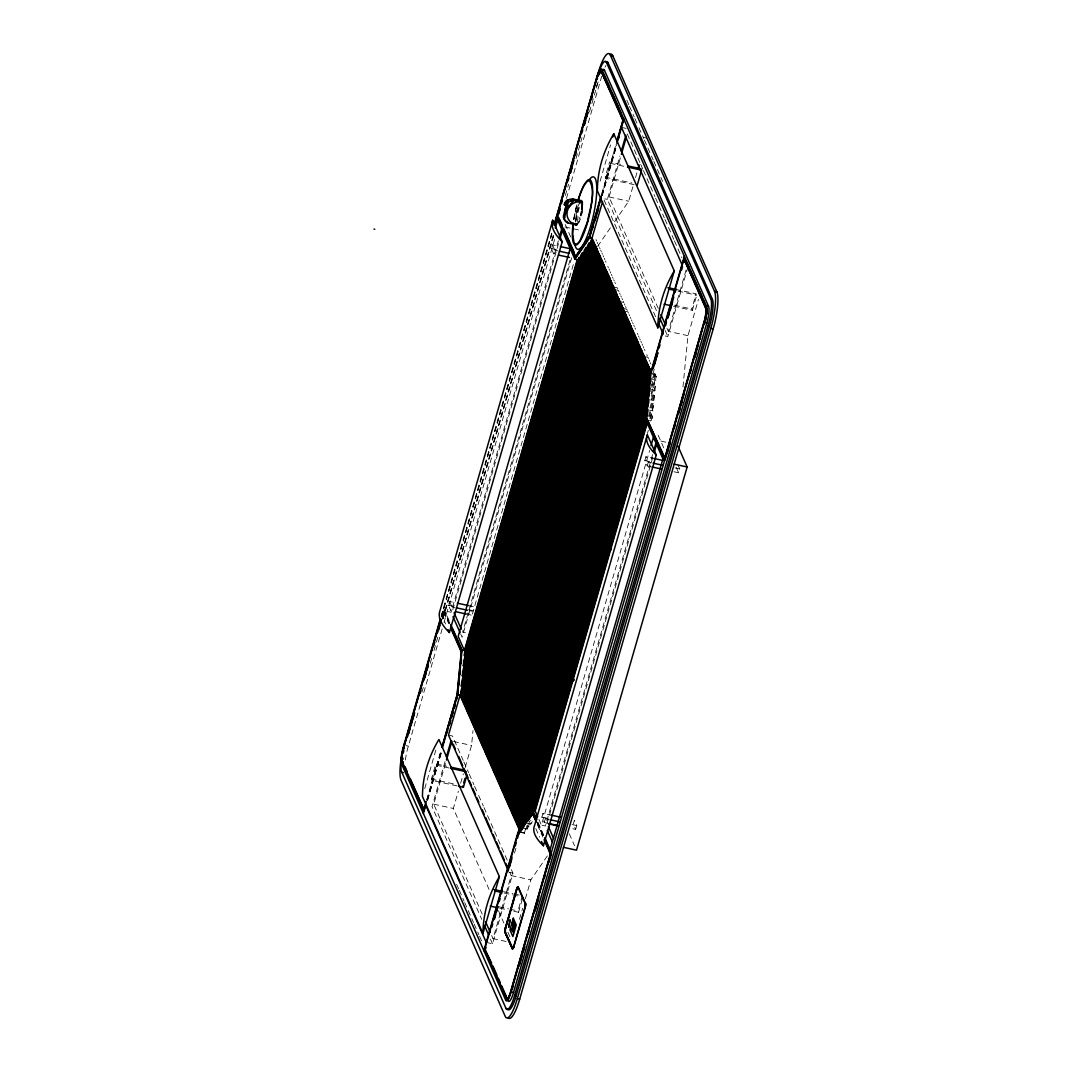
<?xml version="1.0" encoding="UTF-8"?>
<svg xmlns="http://www.w3.org/2000/svg" width="1072" height="1072" viewBox="0 0 1072 1072"><rect width="100%" height="100%" fill="white"/><g stroke="black" fill="none" stroke-linecap="round" stroke-linejoin="round"><path stroke-width="0.75" stroke-dasharray="5 3.75" d="M575.208 220.631L578.103 205.878A10.934 2.399 -77.7 0 1 578.947 203.734M465.181 767.485L471.559 745.429L473.007 730.555M650.101 415.494L652.459 416.016L651.964 421.135L648.037 420.278M650.65 418.911L653.464 405.779L649.927 405.015M649.351 416.646L653.96 400.66L654.469 395.555L650.932 394.777M649.9 407.963L654.965 390.436L655.461 385.317L651.937 384.54M651.334 396.251L656.345 376.393L652.674 375.28M682.971 386.871L687.983 335.67L698.448 299.423M577.192 221.676L578.853 213.127M575.852 220.725L580.367 203.506M442.16 628.862L407.507 749.006A21.4 4.703 -77.7 0 0 405.109 762.366M441.168 615.931L551.678 233.24M441.436 616.387L551.812 233.629M441.476 616.762L551.852 234.487M442.213 616.561L444.063 610.156L443.285 609.995L448.967 622.886M442.133 617.552L443.969 611.187L443.178 611.013L448.739 623.609M442.589 618.718L553.447 234.594M442.736 619.214L553.581 235.344M596.112 88.025L597.962 81.619M421.899 692.244L423.748 685.812M430.247 663.313L432.11 656.881M433.959 650.449L438.595 634.383M443.245 618.303L553.701 235.746M565.306 195.56L568.562 184.304M575.986 158.589L582.016 137.698M589.439 111.984L598.27 81.432M449.516 601.459L451.888 606.832L450.789 610.625L448.418 605.251L449.516 601.459L455.801 602.826M552.482 244.858L554.854 250.232L553.768 254.037L551.397 248.664L552.482 244.858L558.767 246.238M444.009 622.443L554.854 238.56M566.445 198.414L601.7 76.34M558.338 240.785L451.071 612.259L444.786 610.893M452.759 609.807L558.78 242.661M570.009 260.174L462.608 632.132L467.513 633.204M571.684 257.749L462.099 637.264L460.799 634.329M573.306 264.583L472.39 614.095L467.486 613.023M424.74 788.55L436.157 748.993M600.092 181.248L610.598 144.854M457.114 785.883L431.989 780.403L431.4 779.049L435.781 763.867L446.783 766.266M634.061 184.652L605.801 178.475L605.211 177.135L609.593 161.939L623.73 165.034M431.989 780.403L436.384 765.207L435.781 763.867M605.801 178.475L610.182 163.292L609.593 161.939M426.777 799.685L440.981 750.467M601.874 193.268L616.092 144.05M426.897 799.94L440.686 752.169M601.486 195.318L616.199 144.358M427.138 800.449L441.021 752.41M601.606 196.256L616.4 145.001M427.554 799.859L441.316 752.222M602.209 195.024L616.413 145.805M427.674 800.114L441.476 752.343M602.263 195.493L616.521 146.127M445.014 761.683L432.029 806.626L481.757 919.374M656.426 310.612L607.368 199.392L619.884 156.043M482.239 914.175L433.718 804.174L446.006 761.629M658.248 308.468L609.07 196.94L620.447 157.544M489.06 889.438L453.349 808.462L458.36 791.123M460.638 783.243L463.359 773.796M614.551 221.757L628.688 201.228L633.699 183.888M635.522 177.59L637.344 171.279M514.506 853.124L516.356 846.746M654.255 369.157L652.419 375.535L656.345 376.393M652.567 378.443L654.416 372.038L653.826 370.698M651.307 386.188L655.005 373.378L651.481 372.614M651.897 387.528L655.595 374.718L655.005 373.378M506.105 941.471L493.013 938.616L511.223 875.569L509.87 872.514M687.983 335.67L668.365 331.382L686.107 269.916M527.531 825.011L524.422 833.252L526.124 826.499M651.106 393.679L656.185 376.058M486.232 942.382L492.517 943.762L512.912 873.117L510.888 868.548M665.243 335.951L667.856 336.514L687.782 267.491M523.819 828.214L527.357 828.991L529.662 820.991M651.307 399.722L655.461 385.317M527.357 828.991L530.881 820.174M527.183 823.336L530.72 824.113L532.114 819.289M648.439 416.405L654.469 395.555M649.793 418.522L653.464 405.779M647.394 433.57L648.305 430.381M651.079 420.8L652.459 416.016M547.39 823.189L544.241 822.505L541.869 817.132L542.968 813.326L549.253 814.707M650.356 466.601L647.207 465.918L644.835 460.531L645.934 456.739L652.218 458.106M652.62 454.541L545.353 826.016L541.427 825.159L649.619 450.468M513.836 911.254L518.54 912.285L517.95 910.945L522.332 895.75M673.511 306.244L692.351 310.371L691.762 309.017L696.143 293.835L677.303 289.721M544.241 822.505L545.34 818.713L542.968 813.326M647.207 465.918L648.305 462.112L645.934 456.739M518.54 912.285L522.493 898.617M692.351 310.371L696.733 295.175L696.143 293.835M519.478 919.267L522.654 908.239M525.387 898.778L530.854 879.871L547.819 855.228M547.042 823.564L653.518 454.823M575.651 829.366L576.749 825.574L574.378 820.201L573.279 823.993L575.651 829.366L570.934 828.334M673.899 471.747L678.616 472.779L679.715 468.973L677.933 464.94M579.336 221.221L580.582 218.782M579.617 202.353L576.977 208.638L575.436 221.663M597.586 246.386L610.785 227.237M530.72 824.113L532.395 821.675M621.492 127.38L626.195 128.412M643.629 137.471L646.898 138.181M610.182 163.292L625.887 166.723M605.211 177.135L631.904 182.964M609.07 196.94L628.688 201.228M604.755 198.816L607.368 199.392M565.038 226.983L581.399 230.56M551.397 248.664L557.668 250.031M554.854 250.232L558.003 250.928M677.893 291.061L696.733 295.175M613.733 287.001L617.258 287.765L617.847 289.105M614.913 289.668L618.437 290.445L619.026 291.785M674.489 305.252L691.762 309.017M620.219 301.714L623.743 302.478L623.154 301.138M623.167 308.401L626.691 309.165L627.281 310.505M624.346 311.081L627.87 311.845L628.46 313.185M644.406 356.561L647.93 357.324L648.52 358.664M652.071 373.94L655.595 374.718M652.433 379.434L655.97 380.198M651.428 389.659L654.965 390.436M650.436 399.896L653.96 400.66M649.431 410.12L652.969 410.898M660.955 441.101L667.494 442.535M644.835 460.531L651.119 461.911M648.305 462.112L651.454 462.796M674.998 467.941L679.715 468.973M468.357 605.573L474.641 606.94M448.418 605.251L454.702 606.631M468.839 609.713L478.259 611.777M451.888 606.832L455.037 607.516M469.161 610.611L472.31 611.295M468.062 614.403L471.211 615.087M444.357 612.407L445.135 612.581M444.13 613.171L444.92 613.345M448.498 735.137L452.424 735.995L463.184 760.37M453.563 741.489L471.559 745.429M405.94 745.603L408.298 746.125M436.384 765.207L448.94 767.954M431.4 779.049L454.957 784.195M541.869 817.132L549.722 818.847M545.34 818.713L548.475 819.397M572.033 824.542L576.749 825.574M433.718 804.174L453.349 808.462M526.687 826.03L529.032 826.552M520.751 832.14L524.275 832.904M520.898 832.475L524.422 833.252M508.986 872.26L512.912 873.117M511.223 875.569L530.854 879.871M503.492 891.636L512.912 893.7M514.48 894.035L519.196 895.066M504.081 892.976L518.218 896.071M499.11 906.832L508.53 908.882M510.098 909.23L517.95 910.945M499.699 908.172L507.552 909.887M626.812 100.178L628.835 104.775M629.505 106.316L634.235 117.036M634.919 118.563L638.296 126.228M638.966 127.756L643.696 138.476M644.379 140.017L653.156 159.929M653.84 161.457L662.617 181.369M627.267 133.893L640.064 162.931M640.748 164.458L642.758 169.041M643.441 170.569L654.898 196.538M655.568 198.065L664.332 217.924M665.002 219.452L673.765 239.311M674.435 240.838L681.846 257.642M667.012 328.327L668.365 331.382M665.163 330.431L667.856 336.514M604.126 200.062L655.863 317.379M596.005 239.605L596.595 240.945M597.184 242.272L597.774 243.612M598.364 244.952L598.953 246.292M599.543 247.632L600.132 248.972M600.709 250.258L601.298 251.598M601.888 252.925L602.477 254.265M603.067 255.605L603.657 256.945M604.246 258.285L604.836 259.625M605.425 260.952L606.015 262.292M607.784 266.312L608.373 267.652M608.963 268.978L609.553 270.318M610.142 271.658L610.732 272.998M611.321 274.338L611.911 275.665M612.501 277.005L613.09 278.345M613.693 279.685L614.283 281.025M614.872 282.365L615.462 283.691M619.616 293.112L620.206 294.452M620.795 295.792L621.385 297.132M621.974 298.472L622.564 299.812M624.333 303.818L624.922 305.158M625.512 306.498L626.102 307.825M629.05 314.525L629.639 315.851M630.229 317.191L630.818 318.531M631.408 319.871L631.998 321.211M632.587 322.551L633.177 323.878M633.766 325.218L634.356 326.558M634.946 327.898L635.535 329.238M637.304 333.245L637.907 334.585M638.497 335.925L639.086 337.265M639.676 338.591L640.265 339.931M640.855 341.271L641.445 342.611M642.034 343.951L642.624 345.291M643.213 346.618L643.803 347.958M644.393 349.298L644.982 350.638M646.751 354.644L647.341 355.984M649.109 360.004L649.699 361.344M650.289 362.671L650.878 364.011M676.244 467.392L678.616 472.779M565.199 224.423L571.041 237.662M658.181 435.245L664.024 448.485M569.286 833.802L574.538 845.714M538.935 819.517L541.427 825.159M443.486 607.931L450.093 622.926M538.157 822.572L544.12 836.106M444.063 610.156L449.758 623.046M537.903 822.921L543.839 836.388M443.969 611.187L449.516 623.783M537.059 822.264L542.981 835.691M537.126 822.747L543.062 836.214M537.595 825.078L542.861 837.018M441.155 613.908L445.577 623.944M535.786 828.482L539.605 837.125M463.854 761.897L468.558 772.564M469.228 774.091L473.931 784.758M474.601 786.272L477.965 793.896M478.635 795.411L483.338 806.077M484.008 807.605L507.538 860.937M498.493 910.825L503.894 923.046M507.927 932.211L511.304 939.849M491.673 935.561L493.013 938.616M490.494 939.193L492.517 943.762M456.605 884.226L458.642 888.809M459.312 890.35L464.042 901.056M464.712 902.584L473.489 922.483M474.159 924.024L478.889 934.73M479.559 936.258L482.936 943.923M605.037 67.161A21.4 4.703 -77.7 0 1 605.881 65.526M403.461 759.499A13.145 2.881 -77.7 0 1 403.568 758.038M575.798 221.087A37.064 8.147 -77.7 0 1 579.443 203.841M573.654 219.559A33.46 7.343 -77.7 0 1 576.95 204.002M579.885 217.294A10.934 2.399 -77.7 0 1 579.027 219.452M574.11 217.951L573.909 219.358L577.084 204.203A32.495 7.142 -77.7 0 0 575.45 211.09L574.11 217.951"/><path stroke-width="1.5" d="M582.123 212.377L582.377 202.032L581.292 200.571L577.339 200.317M512.362 922.912L511.893 924.479L512.47 923.046M513.247 927.508L513.743 928.901L513.408 927.28L512.269 930.55L513.461 922.389L512.657 925.176M441.905 747.291L457.034 694.884L461.241 651.95L450.709 628.085M442.066 747.385L457.248 694.844L461.509 651.307L450.95 627.375M442.401 747.599L457.664 694.75L462.045 650.007L450.763 624.427M458.789 685.155L459.111 681.846M459.928 673.591L460.25 670.295M460.893 663.689L461.215 660.379M458.347 691.788L458.025 695.004L457.248 694.844M460.076 674.047L460.397 670.831M461.188 662.764L461.509 659.535M462.916 696.197L460.571 695.688L460.799 691.52L591.074 240.329L592.334 238.493L589.573 237.89L574.887 259.236L577.634 259.839L579.309 257.414L464.31 655.702L464.806 650.61L577.634 259.839M512.027 930.228L511.451 928.915L512.188 930.268L513.086 927.039M512.925 926.999L512.081 930.148M512.791 927.052L514.091 923.796L513.367 922.268L513.783 924.091M512.416 930.59L513.287 928.231M514.721 925.578L513.957 928.58L513.408 927.28M513.582 928.861L513.863 927.937M684.177 258.218L705.939 307.771A11.497 2.519 -77.7 0 1 704.733 320.126L664.439 459.781L646.215 418.469L650.476 374.932L684.177 258.218L684.968 258.392L683.789 262.493M668.084 449.369L665.323 458.923L664.546 458.749L646.483 417.812L650.691 374.892M647.475 413.792L648.078 409.732M648.721 403.126L648.895 399.293M649.86 391.575L650.007 387.997M650.825 381.659L650.945 378.322M512.939 926.824L512.764 925.498M513.903 928.66L513.555 927.32M513.421 923.273L513.367 922.268M512.979 932.077L512.242 930.737M514.064 925.056L514.171 924.091L514.426 925.86M514.225 925.082L514.319 924.118M573.332 224.035L572.636 233.924L574.016 242.701A32.495 7.142 -77.7 0 0 580.032 240.49L587.523 221.676M512.014 923.863L512.242 923.099M579.336 221.221L576.575 224.865L568.214 223.043L567.128 221.569A5.052 4.837 -36.6 0 1 563.55 215.82L566.083 205.248M568.214 223.043A5.052 4.837 -36.6 0 1 564.636 217.281L567.771 204.015A4.837 4.636 -36.6 0 1 573.654 200.384L580.729 201.925L579.63 200.464L572.569 198.91L573.654 200.384L566.177 210.621M575.275 224.584L573.131 223.767A11.913 11.417 -36.6 0 1 578.438 201.777L582.377 202.032M587.483 221.783C589.6 208.852 596.555 192.518 589.359 180.592L587.295 181.342L584.923 184.21A32.495 7.142 -77.7 0 0 577.915 201.348M440.512 619.589L402.992 749.65A11.497 2.519 -77.7 0 0 401.786 762.004L423.547 811.558L425.517 804.724L426.308 804.898M440.887 618.973L403.139 749.824A10.666 2.345 -77.7 0 0 402.013 761.281L424.432 810.7M664.546 458.749L704.585 319.952A10.666 2.345 -77.7 0 0 705.711 308.481L684.083 259.236L706.502 308.656A10.666 2.345 -77.7 0 1 706.421 314.726M440.244 619.134L402.697 749.315A13.145 2.881 -77.7 0 0 401.317 763.438L505.93 1000.632A13.145 2.881 -77.7 0 0 510.567 993.891L705.028 320.461A13.145 2.881 -77.7 0 0 706.408 306.324L601.794 69.131A13.145 2.881 -77.7 0 0 597.158 75.871L553.996 225.2M507.914 1000.551L508.289 1001.154A13.145 2.881 -77.7 0 0 512.925 994.414L707.386 320.97A13.145 2.881 -77.7 0 0 708.766 306.847L604.152 69.64A13.145 2.881 -77.7 0 0 602.558 70.002M401.477 758.976A21.4 4.703 -77.7 0 0 401.33 771.157L506.265 1009.047A21.4 4.703 -77.7 0 0 513.823 998.072L708.847 322.645A21.4 4.703 -77.7 0 0 711.098 299.651L606.176 61.747A21.4 4.703 -77.7 0 0 598.618 72.722M505.77 1008.243L507.833 1009.395A21.4 4.703 -77.7 0 0 515.391 998.421L710.414 322.994A21.4 4.703 -77.7 0 0 712.666 299.986L607.744 62.096A21.4 4.703 -77.7 0 0 605.894 61.988M552.723 220.256L439.882 611.027A133.866 37.627 16.1 0 0 449.369 632.547L562.21 241.763A133.866 37.627 16.1 0 1 552.723 220.256L562.21 241.763M554.599 223.981L598.23 72.883A29.654 6.512 -77.7 0 1 610.397 55.221L612.755 55.744L716.873 291.812A29.654 6.512 -77.7 0 1 713.242 328.836L519.706 999.117A29.654 6.512 -77.7 0 1 508.168 1017.81M555.108 223.244L597.774 75.482M407.548 736.638L414.489 712.625M420.036 693.41L420.948 690.207M423.721 680.599L428.344 664.6M433.892 645.384L434.817 642.182M437.59 632.574L441.289 619.763M558.713 213.14L560.093 208.343M561.487 203.546L562.411 200.343M567.959 181.128L568.884 177.925M570.264 173.115L573.962 160.318M575.356 155.507L576.28 152.304M581.828 133.102L582.753 129.9M584.133 125.089L587.831 112.279M591.53 99.482L592.454 96.279M408.579 733.757L409.96 728.987M410.871 725.798L414.556 713.068M424.659 678.053L426.04 673.27M426.964 670.094L428.344 665.31M438.448 630.296L439.828 625.512M558.579 214.266L559.959 209.496M570.532 172.873L571.912 168.103M584.32 125.116L585.701 120.345M586.625 117.156L587.992 112.386M555.309 228.162L557.628 220.122M559.262 237.569L562.05 227.921M560.16 237.85L562.478 229.837M570.545 247.243L458.173 636.406L464.404 650.53L577.232 259.746M612.889 136.948L613.8 133.772L674.275 270.908A117.907 110.148 -23.8 0 0 657.833 327.871L597.359 190.749A117.907 110.148 -23.8 0 1 613.8 133.772M541.829 390.074L541.762 393.692M505.18 523.766L505.113 527.384M586.036 247.645L462.3 676.164L462.796 671.059L584.361 250.084L586.036 247.645L588.381 248.168M423.641 810.526L426.308 801.28M600.963 196.444L589.493 236.148L575.396 256.623L576.173 256.798L586.518 241.776M617.003 140.874L622.886 120.506L601.191 71.502A10.666 2.345 -77.7 0 0 597.426 76.97L596.863 78.779M601.017 196.913L589.52 236.724L575.222 257.494L576.012 257.669L558.07 218.594M617.11 141.182L623.221 120.01L601.392 70.712A11.497 2.519 -77.7 0 0 597.332 76.608L596.756 78.497L597.533 78.658M423.346 813.608L425.758 805.26L486.232 942.382M589.573 237.89L601.137 197.851M616.869 143.407L623.904 119.032M446.81 733.168L447.734 729.992M449.114 725.221L450.481 720.464M451.406 717.289L452.773 712.518M454.153 707.761L455.064 704.585M456.444 699.815L457.355 696.639M592.575 228.376L593.486 225.2M594.866 220.43L596.246 215.673M597.158 212.497L598.538 207.727M618.249 139.454L619.174 136.278M449.289 725.262L450.669 720.491M451.593 717.302L452.974 712.532M454.354 707.748L455.265 704.559M594.906 220.979L598.591 208.236M589.399 242.768L461.295 686.402L461.804 681.283L587.711 245.207L589.399 242.768L591.744 243.277M602.531 201.724L591.932 238.413L651.066 372.493M460.571 695.688L592.334 238.493M461.751 698.354L593.66 241.508L593.071 240.168L461.161 697.028L461.751 698.354L464.096 698.877M547.068 405.739L547.725 403.461L548.315 404.787M594.25 242.848L462.34 699.694L462.93 701.034L465.275 701.544M446.408 756.859L451.044 740.806M621.278 151.232L625.914 135.179M462.93 701.034L594.839 244.188M446.461 760.048L451.928 741.141M621.345 154.381L626.356 137.055M548.248 408.405L548.904 406.127L549.494 407.467M512.751 544.723L513.408 542.445L514.011 543.785M465.864 707.681L597.774 250.821L598.364 252.161L466.454 709.007L465.864 707.681L468.209 708.19M552.428 414.114L552.361 417.732M516.959 550.472L516.892 554.09M472.35 722.394L604.26 265.534L603.67 264.194L471.76 721.054L472.35 722.394L474.695 722.903M473.529 725.061L605.439 268.214L604.849 266.874L472.94 723.734L473.529 725.061L475.874 725.583M606.028 269.554L474.119 726.401L474.708 727.741L477.053 728.25M474.708 727.741L606.618 270.894M560.026 435.111L560.683 432.833L561.272 434.173M638.255 168.13L639.153 164.981M524.556 571.483L525.213 569.205L525.803 570.545M563.041 438.193L562.974 441.798M463.68 782.882L464.993 778.326M458.695 786.232L463.399 787.263L466.91 775.11M637.21 185.335L641.592 170.153L627.455 167.058M564.22 440.86L564.153 444.478M479.425 738.447L611.348 281.588L610.759 280.248L478.836 737.107L480.631 741.167L612.541 284.308L611.938 282.928L480.015 739.774L518.098 610.169M528.777 577.285L528.71 580.903M484.169 749.194L616.092 292.348L615.502 291.008L483.579 747.867L484.169 749.194L486.514 749.717M485.348 751.874L617.271 295.028L616.681 293.688L484.758 750.534L485.348 751.874L487.706 752.383M570.666 459.245L571.336 456.967L571.925 458.307M617.861 296.354L485.938 753.214L486.527 754.554L488.886 755.063M486.527 754.554L618.45 297.694M571.845 461.925L572.515 459.647L573.105 460.987M536.375 598.297L537.032 596.019L537.621 597.345M574.873 464.993L574.806 468.611M491.257 765.247L623.167 308.401L622.577 307.061L490.668 763.907L492.437 767.927L624.346 311.081L623.757 309.741L491.847 766.587M540.583 604.045L540.516 607.65M495.974 775.954L627.884 319.094L627.294 317.768L495.385 774.614L495.974 775.954L498.319 776.463M497.153 778.634L629.063 321.774L628.473 320.434L496.564 777.294L497.153 778.634L499.498 779.143M582.471 486.005L583.128 483.727L583.717 485.067M548.181 625.043L548.837 622.765L549.427 624.105M586.665 491.753L586.598 495.371M636.152 337.827L504.229 794.687L503.639 793.347L635.562 336.487L637.331 340.507L505.408 797.354L504.818 796.014L636.741 339.167M552.375 630.792L552.308 634.41M507.766 802.7L639.689 345.854L639.1 344.514L507.177 801.374L507.766 802.7L510.125 803.223M640.279 347.194L508.356 804.04L508.945 805.38L511.304 805.889M508.945 805.38L640.868 348.534M594.277 512.751L594.933 510.473L595.523 511.813M642.637 352.541L510.728 809.4L511.317 810.727L643.227 353.881M559.986 651.803L560.643 649.525L561.232 650.851M598.471 518.5L598.404 522.118M482.936 933.591L499.378 876.628L438.904 739.492A117.907 110.148 -23.8 0 0 422.448 796.456L482.936 933.591A117.907 110.148 -23.8 0 1 499.378 876.628M657.833 327.871L674.275 270.908M564.18 657.551L564.113 661.156M483.82 950.743L518.138 831.872L532.838 810.526L535.196 811.048L537.688 816.69M684.378 256.154L650.061 375.026L645.679 419.755L662.938 458.883L550.097 849.654L544.79 837.621M544.375 839.202L550.727 853.593L510.393 993.168A11.497 2.519 -77.7 0 1 506.332 999.064L484.504 949.765L518.205 833.038L532.503 812.268L534.606 815.444M650.088 377.438L519.572 829.46L518.982 828.12L650.892 371.274L651.481 372.614M486.072 947.192L485.281 949.926L484.504 949.765M491.86 927.173L492.772 923.984M494.152 919.213L497.837 906.47M499.217 901.686L500.128 898.51M501.508 893.726L502.433 890.537M507.954 871.429L512.081 857.104M515.31 845.955L516.222 842.766M517.602 837.996L518.982 833.212L518.205 833.038M653.103 368.728L657.699 352.809M659.079 348.025L660.004 344.849M665.524 325.741L666.436 322.551M667.816 317.768L673.792 297.078M675.172 292.294L676.097 289.105M681.618 269.997L682.529 266.821M494.259 919.548L495.626 914.778M496.55 911.602L497.917 906.845M509.388 867.141L511.679 859.208M654.228 365.525L657.886 352.822M667.977 317.888L669.357 313.131M670.268 309.955L672.559 302.009M520.161 830.8L650.222 380.386M522.144 827.303L648.949 388.158M606.069 539.511L606.725 537.233L607.315 538.573M523.994 824.234L649.19 390.664M525.213 823.403L649.15 394.188M527.357 819.37L648.198 400.888M528.576 818.526L648.158 404.412M530.72 814.465L647.18 411.139M531.94 813.635L647.14 414.663M571.778 678.549L572.435 676.271L573.024 677.611M610.263 545.259L610.196 548.877M533.615 811.196L646.644 419.755M534.834 810.365L647.073 421.671M535.196 811.048L647.568 421.886M572.957 681.229L573.614 678.951L574.203 680.291M610.785 550.204L611.442 547.926M647.354 434.83L534.526 825.601A117.907 33.138 16.1 0 0 543.41 845.768L656.252 454.997A117.907 33.138 16.1 0 1 647.354 434.83L656.252 454.997M505.515 927.36L516.476 889.385A4.114 0.911 -77.7 0 1 518.165 886.933L525.494 903.508A3.712 0.817 -77.7 0 1 525.039 908.145L513.97 946.214A4.114 0.911 -77.7 0 1 512.282 948.666L505.006 932.506A4.114 0.911 -77.7 0 1 505.515 927.36L505.676 927.387A4.114 0.911 -77.7 0 0 505.167 932.533L512.282 948.666M512.228 948.251A3.712 0.817 -77.7 0 0 513.756 946.027L514.078 946.107A3.712 0.817 -77.7 0 1 512.55 948.318L505.126 932.131A3.712 0.817 -77.7 0 1 505.582 927.481L516.637 889.412A4.114 0.911 -77.7 0 1 518.325 886.959M512.55 948.318L505.435 932.198A3.712 0.817 -77.7 0 1 505.89 927.548L516.851 889.599A3.712 0.817 -77.7 0 1 518.379 887.375L518.057 887.308A3.712 0.817 -77.7 0 0 516.543 889.532M513.461 922.389L512.456 925.511M651.012 445.644L653.33 437.604M513.93 923.769L513.006 926.731M513.153 926.771L514.091 923.796M513.93 928.365L514.882 925.618M653.545 451.325L656.332 441.677M654.443 451.607L656.761 443.594M512.121 948.626A4.114 0.911 -77.7 0 0 513.823 946.174L524.717 908.078A3.712 0.817 -77.7 0 0 525.173 903.428L518.057 887.308M544.174 839.992L550.392 854.089L510.299 992.793A10.666 2.345 -77.7 0 1 506.533 998.273L507.324 998.434A10.666 2.345 -77.7 0 0 508.624 998.153M512.108 989.563L513.019 986.387M518.995 965.684L524.516 946.589M528.188 933.846L529.112 930.67M535.089 909.967L538.76 897.237M544.281 878.129L545.192 874.953M548.877 862.21L550.258 857.439M669.008 446.193L670.375 441.409M674.06 428.679L674.985 425.49M678.656 412.76L684.177 393.652M690.154 372.962L691.065 369.773M694.75 357.043L698.421 344.313M699.802 339.529L700.713 336.353M519.156 965.832L522.386 954.629M523.31 951.427L524.704 946.616M534.874 911.401L538.573 898.591M550.124 858.565L551.517 853.768L550.727 853.593M667.079 453.55L670.308 442.347M678.63 413.524L680.023 408.727M680.948 405.524L682.328 400.714M694.817 357.485L696.197 352.688M402.509 751.834A29.654 6.512 -77.7 0 0 401.062 780.188L505.18 1016.256A29.654 6.512 -77.7 0 0 517.347 998.595L710.883 328.327A29.654 6.512 -77.7 0 0 714.515 291.303L610.397 55.221M677.973 446.166L687.152 466.99L576.508 850.176L563.43 847.309M519.049 606.966L521.394 598.967M522.332 595.777L525.628 584.575M513.193 919.816L513.126 921.223M513.032 921.036L513.207 919.91M580.85 215.579L581.694 213.449M571.698 201.013L572.207 201.027M512.188 930.268L511.92 928.486M536.402 820.777L532.328 813.139L518.232 833.627L519.009 833.802M519.88 831.912L533.293 812.442M519.947 832.435L523.712 826.968M527.478 821.514L533.119 813.313M567.959 205.409L565.172 209.268L566.23 210.675M570.746 201.549L572.609 198.977L569.513 199.325M589.546 179.587L591.074 177.724A37.064 8.147 -77.7 0 1 592.508 219.237A37.064 8.147 -77.7 0 1 574.78 243.746M568.951 199.633L567.517 200.879M580.582 201.067L581.292 200.571M567.57 200.142L567.222 200.317A2.801 0.764 -55.6 0 0 564.984 202.97A2.881 0.777 -55.6 0 0 564.689 204.98L565.024 204.806A2.881 0.777 -55.6 0 0 567.302 202.139A2.881 0.777 -55.6 0 0 567.57 200.142A2.801 0.764 -55.6 0 1 567.262 202.152A2.801 0.764 -55.6 0 1 565.024 204.806M606.672 62.565L608.239 62.9M602.156 69.734L604.514 70.243M601.727 71.275L608.561 85.144M601.513 72.038L623.006 119.153M622.886 120.506L623.676 120.667M628.433 166.053L641.002 168.8M558.123 215.861L557.333 215.686L575.396 256.623M558.284 217.83L559.075 218.005M560.334 246.573L571.336 248.972M559.571 251.263L568.991 253.327M558.472 255.069L569.46 257.468M714.515 291.303L716.873 291.812M667.883 287.658L675.735 289.373M668.472 288.998L674.757 290.378M710.709 298.458L712.277 298.807M706.126 305.453L708.485 305.976M705.456 307.704L706.247 307.878M664.091 304.193L670.362 305.56M704.076 321.855L704.853 322.029M704.197 322.096L704.987 322.27M704.451 322.578L706.81 323.101M708.056 325.54L709.637 325.875M710.883 328.327L713.242 328.836M646.483 417.812L665.323 458.923M646.215 418.469L665.23 459.955M663.595 456.605L664.372 456.779M663.367 457.355L664.158 457.53M653.786 458.454L663.206 460.518M674.074 464.136L687.152 466.99M653.022 463.144L662.442 465.208M651.923 466.936L661.344 469M457.369 603.174L468.357 605.573M456.605 607.864L467.593 610.263M455.506 611.656L466.494 614.068M462.045 650.007L464.806 650.61M457.664 694.75L460.424 695.353M457.034 694.884L457.824 695.058M403.528 747.68L404.318 747.841M403.648 747.921L404.439 748.095M451.486 767.297L464.055 770.044M450.508 768.289L466.213 771.719M402.268 762.058L403.059 762.232L402.804 761.455M402.04 762.808L402.831 762.983L402.563 762.179A11.497 2.519 -77.7 0 1 402.429 761.428M401.719 772.336L403.286 772.684M550.82 815.042L560.241 817.105M550.057 819.745L559.477 821.795M548.958 823.537L558.378 825.601M548.676 823.926L558.485 826.07M549.655 851.168L550.445 851.342L547.805 845.366M549.44 851.932L550.231 852.106M550.392 854.089L551.169 854.25L544.965 840.167M494.071 889.572L501.924 891.288M494.661 890.926L500.946 892.293M490.279 906.108L496.564 907.488M514.895 925.431L514.171 924.091M512.925 931.086L512.724 930.308M511.197 991.868L513.542 992.377M514.667 995.325L516.235 995.66M517.347 998.595L519.706 999.117M505.997 998.501L507.123 999.225A11.497 2.519 -77.7 0 0 508.517 998.93M374.007 229.086L374.758 229.261M575.302 224.504L576.575 224.865L575.342 223.365M576.575 224.865L575.785 223.968M563.55 215.82L564.636 217.281M611.924 92.768L621.318 114.088M686.978 262.962L689.001 267.531M690.341 270.573L701.758 296.462M703.111 299.517L705.121 304.086M621.492 127.38L681.966 264.516M660.942 314.578L664.988 323.744M659.789 318.237L663.823 327.375M658.556 323.476L663.26 334.142M559.731 219.505L562.358 225.468M563.671 228.457L574.203 252.322M556.998 216.182L575.222 257.494M556.328 217.16L574.887 259.236M543.598 394.094L543.008 392.754L542.941 396.372M544.187 395.434L544.777 396.774M545.956 399.441L545.367 398.101L545.3 401.719M546.546 400.781L547.135 402.121M550.083 408.807L550.673 410.147M551.839 412.774L551.249 411.434L551.182 415.052M553.608 416.78L554.197 418.12M555.376 420.8L554.787 419.46L554.72 423.078M555.966 422.14L556.556 423.467M557.735 426.147L557.145 424.807L557.078 428.425M558.914 428.827L558.324 427.487L558.257 431.105M559.504 430.167L560.093 431.493M561.862 435.513L562.452 436.853M565.4 443.54L565.989 444.88M567.195 447.6L566.606 446.274L566.539 449.878M567.785 448.94L568.374 450.28M569.554 452.96L568.964 451.62L568.897 455.238M570.143 454.3L570.746 455.627M573.694 462.327L574.284 463.653M577.821 471.68L577.232 470.34L577.165 473.958M579.001 474.36L578.411 473.02L578.344 476.638M579.59 475.7L580.18 477.04M581.359 479.707L580.769 478.367L580.702 481.985M581.949 481.047L582.538 482.387M584.897 487.733L584.307 486.393L584.24 490.011M585.486 489.073L586.076 490.413M589.613 498.44L589.024 497.1L588.957 500.718M590.793 501.106L590.203 499.78L590.136 503.398M591.396 502.446L591.985 503.786M593.164 506.466L592.575 505.126L592.494 508.744M593.754 507.806L594.344 509.133M596.702 514.493L596.112 513.153L596.045 516.771M597.292 515.833L597.881 517.16M601.419 525.186L600.829 523.86L600.762 527.464M602.598 527.866L602.008 526.526L601.941 530.144M603.188 529.206L603.777 530.546M604.956 533.213L604.367 531.886L604.3 535.491M605.546 534.553L606.136 535.893M608.494 541.239L607.904 539.899L607.837 543.517M609.084 542.579L609.673 543.919M543.531 397.712L544.12 399.052M549.427 411.085L550.016 412.425M552.951 419.058L553.541 420.398M555.309 424.418L555.899 425.745M561.205 437.791L561.795 439.131M564.743 445.818L565.333 447.158M567.128 451.218L567.718 452.558M573.038 464.605L573.627 465.931M575.396 469.951L575.986 471.291M578.934 477.978L579.523 479.318M584.83 491.351L585.419 492.691M587.188 496.698L587.778 498.038M590.726 504.724L591.315 506.064M596.635 518.111L597.225 519.438M598.993 523.458L599.583 524.798M602.531 531.484L603.121 532.824M608.427 544.857L609.017 546.197M504.59 522.439L504.001 521.099L503.934 524.717M508.128 530.466L507.538 529.126L507.471 532.744M508.718 531.792L509.307 533.132M510.486 535.812L509.897 534.472L509.83 538.09M511.666 538.492L511.076 537.152L511.009 540.77M512.255 539.819L512.845 541.159M515.19 546.465L514.6 545.125L514.52 548.743M515.779 547.805L516.369 549.145M519.907 557.159L519.317 555.832L519.25 559.45M521.086 559.839L520.496 558.499L520.429 562.117M521.675 561.179L522.265 562.519M523.444 565.185L522.855 563.859L522.788 567.463M524.034 566.525L524.623 567.865M526.982 573.212L526.392 571.885L526.325 575.49M527.571 574.552L528.161 575.892M531.725 583.972L531.136 582.632L531.069 586.25M532.315 585.312L532.905 586.652M534.084 589.319L533.494 587.992L533.427 591.61M535.263 591.999L534.673 590.659L534.606 594.277M535.853 593.339L536.442 594.679M538.224 598.685L538.814 600.025M539.993 602.705L539.404 601.365L539.337 604.983M543.531 610.732L542.941 609.392L542.874 613.01M544.12 612.072L544.71 613.398M545.889 616.078L545.3 614.738L545.233 618.356M547.068 618.758L546.479 617.418L546.412 621.036M547.658 620.085L548.248 621.425M550.016 625.445L550.606 626.785M551.785 629.452L551.196 628.112L551.129 631.73M555.323 637.478L554.733 636.138L554.666 639.756M555.912 638.818L556.502 640.158M557.681 642.838L557.092 641.498L557.025 645.116M558.874 645.505L558.284 644.165L558.204 647.783M559.463 646.845L560.053 648.185M561.822 652.191L562.411 653.531M563.591 656.211L563.001 654.871L562.934 658.489M567.128 664.238L566.539 662.898L566.472 666.516M567.718 665.578L568.307 666.905M569.487 669.585L568.897 668.245L568.83 671.863M570.666 672.265L570.076 670.925L570.009 674.543M571.255 673.605L571.845 674.931M505.703 528.724L506.292 530.064M508.061 534.07L508.651 535.41M515.123 550.083L515.712 551.423M517.481 555.43L518.071 556.77M521.019 563.457L521.608 564.797M523.377 568.803L523.967 570.143M526.915 576.83L527.504 578.17M529.3 582.243L529.89 583.583M531.658 587.59L532.248 588.93M537.554 600.963L538.144 602.303M541.105 608.99L541.695 610.33M543.464 614.35L544.053 615.676M549.36 627.723L549.949 629.063M552.897 635.75L553.487 637.09M555.256 641.096L555.845 642.436M561.165 654.469L561.755 655.809M564.703 662.496L565.292 663.836M567.061 667.856L567.651 669.183M454.072 612.782L461.295 629.143M548.355 826.539L553.608 838.451M453.014 616.668L460.156 632.855M547.296 830.438L552.482 842.203M532.838 810.526L536.831 819.557M452.397 629.036L461.63 649.98M545.166 839.376L546.479 842.364M451.5 628.259L461.362 650.637M532.503 812.268L536.456 821.246M532.328 813.139L536.281 822.09M448.109 629.679L449.369 632.547M541.507 841.44L543.41 845.768M519.826 830.867L460.022 695.259L448.498 735.137L507.646 869.218M453.268 744.196L455.292 748.779M458.669 756.417L462.702 765.582M464.055 768.637L468.102 777.803M469.442 780.858L471.466 785.441M472.819 788.496L475.512 794.607M476.852 797.662L478.876 802.245M482.253 809.883L484.263 814.465M485.616 817.521L491.686 831.269M493.026 834.324L495.05 838.907M496.403 841.962L499.096 848.073M500.436 851.128L504.483 860.293M505.837 863.349L507.847 867.931M462.809 785.91L463.399 787.263M511.759 928.459L512.121 929.277M485.603 921.813L490.319 932.506M484.45 925.471L488.484 934.61M405.055 766.775L407.065 771.317M410.402 778.888L423.092 807.672M491.633 963.071L484.839 949.269L506.775 998.675M492.973 966.1L496.979 975.185M498.306 978.213L500.316 982.756M501.656 985.784L506.332 996.384M706.461 307.128L706.729 307.932A11.497 2.519 -77.7 0 1 706.649 314.485M610.517 54.109A29.654 6.512 -77.7 0 1 612.755 55.744M402.791 750.574A29.654 6.512 -77.7 0 1 404.68 743.164M401.866 756.323A21.4 4.703 -77.7 0 1 402.362 753.603M402.938 750.856A21.4 4.703 -77.7 0 1 403.581 748.149M573.185 222.855A33.46 7.343 -77.7 0 0 578.143 243.692A33.46 7.343 -77.7 0 0 591.463 204.028A33.46 7.343 -77.7 0 0 587.443 180.431L584.99 183.392A33.46 7.343 -77.7 0 0 577.781 201.027M705.872 318.84A11.497 2.519 -77.7 0 1 705.523 320.287M705.979 317.406A10.666 2.345 -77.7 0 1 705.376 320.126M598.993 74.357A11.497 2.519 -77.7 0 1 601.888 70.672M600.28 72.467A10.666 2.345 -77.7 0 1 601.968 71.677M599.02 74.893A10.666 2.345 -77.7 0 1 599.864 73.124M403.112 752.745A11.497 2.519 -77.7 0 1 403.769 749.824M403.313 752.705A10.666 2.345 -77.7 0 1 403.595 751.338M570.733 204.069A2.881 0.777 -55.6 0 1 568.642 206.842M567.262 200.25A2.881 0.777 -55.6 0 0 564.944 202.983A2.801 0.764 -55.6 0 0 564.73 204.913M581.305 200.906A10.934 2.399 -77.7 0 1 581.868 209.228M581.359 212.015A10.934 2.399 -77.7 0 1 580.676 214.762M524.945 908.239A4.114 0.911 -77.7 0 0 525.441 903.093L525.28 903.066A4.114 0.911 -77.7 0 1 524.784 908.198M463.801 660.821L463.305 665.94L582.672 252.536L580.997 254.975L463.801 660.821M595.429 245.515L463.519 702.374L464.109 703.714L596.032 246.855L595.429 245.515M596.622 248.195L464.699 705.054L465.261 706.341L597.184 249.481L596.622 248.195M598.953 253.501L467.044 710.347L467.633 711.687L599.543 254.841L598.953 253.501M600.132 256.168L468.223 713.027L468.812 714.367L600.722 257.508L600.132 256.168M601.312 258.848L469.402 715.707L469.992 717.034L601.901 260.188L601.312 258.848M602.491 261.528L470.581 718.374L471.171 719.714L603.08 262.868L602.491 261.528M607.208 272.221L475.298 729.081L475.888 730.421L607.811 273.561L607.208 272.221M608.4 274.901L476.477 731.761L477.067 733.087L608.99 276.241L608.4 274.901M609.579 277.581L477.656 734.427L478.246 735.767L610.169 278.921L609.579 277.581M613.144 285.661L481.221 742.507L481.81 743.847L613.733 287.001L613.144 285.661M614.323 288.328L482.4 745.187L482.99 746.527L614.913 289.668L614.323 288.328M619.04 299.034L487.117 755.894L487.706 757.221L619.629 300.374L619.04 299.034M620.219 301.714L488.296 758.561L488.886 759.901L620.809 303.054L620.219 301.714M621.398 304.381L489.475 761.241L490.078 762.581L621.988 305.721L621.398 304.381M624.936 312.408L493.026 769.267L493.616 770.607L625.525 313.748L624.936 312.408M626.115 315.088L494.205 771.934L494.795 773.274L626.705 316.428L626.115 315.088M629.653 323.114L497.743 779.96L498.333 781.3L630.242 324.454L629.653 323.114M630.832 325.794L498.922 782.64L499.512 783.98L631.421 327.121L630.832 325.794M632.024 328.461L500.101 785.32L500.691 786.66L632.614 329.801L632.024 328.461M633.204 331.141L501.281 787.987L501.87 789.327L633.793 332.481L633.204 331.141M634.383 333.821L502.46 790.667L503.049 792.007L634.972 335.147L634.383 333.821M637.92 341.847L505.997 798.694L506.587 800.034L638.51 343.174L637.92 341.847M641.458 349.861L509.535 806.72L510.125 808.06L642.048 351.201L641.458 349.861M643.816 355.221L511.907 812.067L512.496 813.407L644.406 356.561L643.816 355.221M644.996 357.887L513.086 814.747L513.676 816.087L645.585 359.227L644.996 357.887M646.175 360.567L514.265 817.427L514.855 818.753L646.764 361.907L646.175 360.567M647.354 363.247L515.444 820.093L516.034 821.433L647.944 364.587L647.354 363.247M648.533 365.914L516.624 822.773L517.213 824.113L649.123 367.254L648.533 365.914M649.712 368.594L517.803 825.453L518.392 826.78L650.302 369.934L649.712 368.594M510.031 919.99L508.758 927.146L510.031 919.99M513.3 918.222L509.937 929.839L512.912 936.553L516.262 924.935L513.3 918.222M567.785 200.384L567.49 200.491A2.801 0.764 -55.6 0 0 565.239 203.144A2.801 0.764 -55.6 0 0 564.984 205.087L565.292 204.98A2.801 0.764 -55.6 0 0 567.53 202.327A2.801 0.764 -55.6 0 0 567.785 200.384"/></g></svg>
